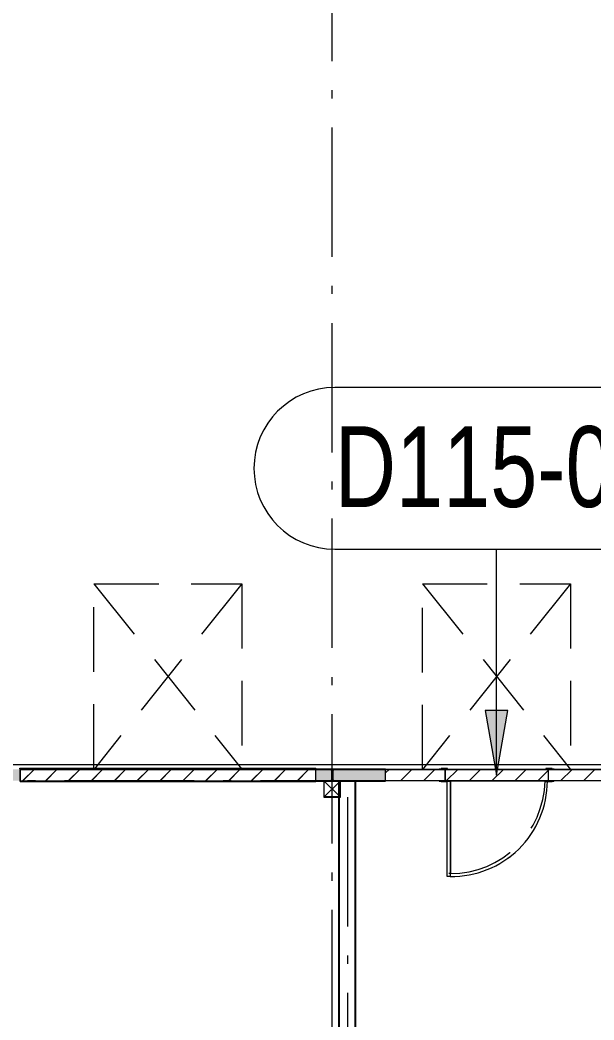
# Model space of a CAD drawing. Header units: metres. Extents: x -55 to 260, y -121 to 64.
# Drawn here: x 81.48 to 88.58, y -63.92 to -51.55 of the extents above; entities that cross this region are included whole.
import ezdxf

# ---------------------------------------------------------------- set-up
doc = ezdxf.new("R2010")
doc.units = ezdxf.units.M
doc.linetypes.add('01_Grid', pattern=[2.32, 1.6, -0.36, 0, -0.36])
doc.linetypes.add('04_Proyection', pattern=[1.2, 0.8, -0.4])
for name, color, linetype, lineweight in [('0-1', 7, 'Continuous', 5), ('03EJES-1', 1, '01_Grid', 5), ('06MUR-1', 253, 'Continuous', 5), ('06MUR-2', 53, 'Continuous', 25), ('06MUR-3', 8, 'Continuous', 25), ('06MUREXT', 92, 'Continuous', 5), ('06MUREXT-1', 9, 'Continuous', 15), ('06MUREXT-4', 92, 'Continuous', 15), ('11PUER', 1, 'Continuous', 5), ('11PUER-1', 253, 'Continuous', 5), ('11PUER-2', 253, '04_Proyection', 5), ('11PUER-4', 1, '04_Proyection', 5), ('17EQAGUA-1', 253, 'Continuous', 5), ('22AMUEB-1', 253, 'Continuous', 5), ('22AMUEB-2', 63, 'Continuous', 5), ('26VENT-1', 253, 'Continuous', 5), ('26VENT-4', 253, '04_Proyection', 5), ('29NOTAS', 2, 'Continuous', 5), ('70LINEA-1', 254, 'Continuous', 5), ('70LINEA-2', 1, 'Continuous', 5), ('70LINEA-6', 253, 'Continuous', 5), ('70LINEA_0_25-1', 9, 'Continuous', 15)]:
    doc.layers.add(name, color=color, linetype=linetype, lineweight=lineweight)
doc.styles.add('Arial_1', font='arial.ttf', dxfattribs={"width": 0.75, "height": 1})
pattern_1 = [(50, (0, 0), (2.914806, -0.25534), [0.3048, -3.353]), (355, (0, 0), (-0.5639, 3.05678), [0.24384, -2.682]), (100.451, (0.243, -0.0213), (2.35075, 2.801895), [0.25904, -2.849]), (46.184, (0, 0.8128), (4.336665, -0.672795), [0.4572, -5.029]), (96.636, (0.3614, 0.7567), (3.798, 3.95842), [0.38856, -4.274]), (351.184, (0, 0.813), (3.79858, 3.95859), [0.36576, -4.023]), (21, (0.4064, 0.6096), (2.425556, -1.63645), [0.3048, -3.353]), (326, (0.4064, 0.6096), (0.98876, 2.946903), [0.24384, -2.682]), (71.451, (0.6086, 0.4733), (3.414398, 1.310927), [0.25904, -2.849]), (37.5, (0, 0), (0.049559, 1.352701), [0.13411, -2.516, 0.13411, -2.589, -2.692]), (37.5, (0, 0), (0.049559, 1.352701), [-5.373, 0.13411, -2.558]), (7.5, (0, 0), (1.06888, 1.603233), [0.13411, -1.418, 0.13411, -2.455, -1.026]), (7.5, (0, 0), (1.06888, 1.603233), [-4.141, 0.13411, -0.89205]), (327.5, (-0.9063, 0), (2.1693145, -0.091976), [0.13411, -0.88189, 0.13411, -3.036, -4.206]), (327.5, (-0.9063, 0), (2.1693145, -0.091976), [-4.186, 0.13411, -4.072]), (317.5, (-1.313, 0), (2.370307, 0.40642), [0.13411, -1.187, 0.13411, -1.971, -2.987]), (317.5, (-1.313, 0), (2.370307, 0.40642), [-3.426, 0.13411, -2.853])]
pattern_2 = [(225, (83.437, -60.889), (0.14142136, -0.14142136), [])]

# ---------------------------------------------------------------- blocks, each defined once
blk = doc.blocks.new('Docks - Knockout - Cw9_x10__ Lv6_x8_-V19-A1 _ A700')
at = {"layer": '26VENT-4'}
for p, q in [((-0.789, 2.368), (1.034, 0.077)), ((-0.789, 2.368), (1.039, 2.368)), ((-0.789, 0.077), (-0.789, 2.368)), ((1.039, 2.368), (-0.784, 0.077)), ((1.039, 2.368), (1.039, 0.077))]:
    blk.add_line(p, q, dxfattribs=at)
blk = doc.blocks.new('Opening - Knockout - 3_65 x 4_26 m-7578653-A1 _ A700')
at = {"layer": '70LINEA-2'}
h = blk.add_hatch(dxfattribs=at)
h.set_pattern_fill('FP_34', color=256, style=0, pattern_type=2)
h.set_pattern_definition(pattern_2)
h.paths.add_polyline_path([(1.954, 0.077), (-1.704, 0.077), (-1.704, -0.077), (1.954, -0.077)])
at = {"layer": '26VENT-1'}
for p, q in [((1.954, 0.071), (-1.704, 0.071)), ((1.954, -0.071), (-1.704, -0.071)), ((-1.704, -0.077), (-1.704, -0.084)), ((1.954, -0.084), (-1.704, -0.084)), ((1.954, -0.077), (1.954, -0.084))]:
    blk.add_line(p, q, dxfattribs=at)
at = {"layer": '70LINEA-6'}
for p, q in [((1.954, 0.077), (-1.704, 0.077)), ((-1.704, 0.077), (-1.704, -0.077)), ((1.954, -0.077), (1.954, 0.077)), ((-1.704, -0.077), (1.954, -0.077))]:
    blk.add_line(p, q, dxfattribs=at)
blk = doc.blocks.new('Downspout - Square - Downspout - Square 8_x8_-V36-A1 _ A700')
at = {"layer": '17EQAGUA-1'}
for p, q in [((0.102, 0.203), (-0.102, 0.203)), ((-0.102, 0.203), (-0.102, 0)), ((-0.099, 0.2), (0.099, 0.2)), ((-0.099, 0.003), (-0.099, 0.2)), ((0.099, 0.2), (-0.085, 0.017)), ((-0.085, 0.187), (0.099, 0.003)), ((0.099, 0.2), (0.099, 0.003)), ((0.102, 0), (0.102, 0.203)), ((-0.102, 0), (0.102, 0)), ((0.099, 0.003), (-0.099, 0.003))]:
    blk.add_line(p, q, dxfattribs=at)
blk = doc.blocks.new('Mesker Frame AI - Mesker Frame AI2-V382-A1 _ A700')
at = {"layer": '22AMUEB-1'}
for p, q in [((-0.53, 0.076), (-0.53, 0.071)), ((-0.528, 0.071), (-0.528, 0.074)), ((0.89, 0.074), (0.89, 0.071)), ((0.891, 0.071), (0.891, 0.076)), ((-0.53, -0.071), (-0.53, -0.076)), ((-0.528, -0.074), (-0.528, -0.071)), ((-0.45, -0.076), (-0.45, -0.071)), ((0.811, -0.071), (0.811, -0.076)), ((0.89, -0.071), (0.89, -0.074)), ((0.891, -0.076), (0.891, -0.071))]:
    blk.add_line(p, q, dxfattribs=at)
at = {"layer": '22AMUEB-2'}
for p, q in [((-0.53, 0.076), (-0.455, 0.076)), ((-0.53, 0.071), (-0.53, 0.076)), ((-0.528, 0.074), (-0.528, 0.071)), ((-0.456, 0.074), (-0.528, 0.074)), ((-0.455, 0.076), (-0.455, 0.071)), ((0.816, 0.076), (0.891, 0.076)), ((0.816, 0.071), (0.816, 0.076)), ((0.89, 0.074), (0.818, 0.074)), ((0.89, 0.071), (0.89, 0.074)), ((0.891, 0.076), (0.891, 0.071)), ((-0.53, -0.076), (-0.53, -0.071)), ((-0.45, -0.076), (-0.53, -0.076)), ((-0.528, -0.071), (-0.528, -0.074)), ((-0.528, -0.074), (-0.451, -0.074)), ((-0.45, -0.071), (-0.45, -0.076)), ((0.811, -0.076), (0.811, -0.071)), ((0.891, -0.076), (0.811, -0.076)), ((0.813, -0.074), (0.89, -0.074)), ((0.89, -0.074), (0.89, -0.071)), ((0.891, -0.071), (0.891, -0.076))]:
    blk.add_line(p, q, dxfattribs=at)
blk = doc.blocks.new('Sgl - F - AI - 4_x7_-V794-A1 _ A700')
at = {"layer": '11PUER'}
for p, q in [((-0.637, 0.034), (0.637, 0.034)), ((-0.637, 0.034), (0.637, 0.034)), ((-0.637, -0.107), (-0.637, 0.034)), ((-0.637, 0.034), (-0.637, -0.107)), ((-0.637, 0.034), (0.637, 0.034)), ((-0.637, 0.034), (0.637, 0.034)), ((-0.637, -0.107), (-0.637, 0.034)), ((-0.637, 0.034), (-0.637, -0.107)), ((0.637, 0.034), (0.637, -0.107)), ((0.637, 0.034), (0.637, -0.107)), ((0.637, 0.034), (0.637, -0.107)), ((0.637, 0.034), (0.637, -0.107)), ((-0.637, -0.107), (0.637, -0.107)), ((0.637, -0.107), (-0.637, -0.107)), ((-0.637, -0.107), (0.637, -0.107)), ((0.637, -0.107), (-0.637, -0.107)), ((-0.612, -1.29), (-0.612, -0.11)), ((-0.612, -0.11), (-0.573, -0.11)), ((-0.612, -1.29), (-0.612, -0.11)), ((-0.612, -0.11), (-0.573, -0.11)), ((-0.573, -0.11), (-0.573, -1.29)), ((-0.573, -0.11), (-0.573, -1.29)), ((-0.573, -1.29), (-0.612, -1.29)), ((-0.573, -1.29), (-0.612, -1.29))]:
    blk.add_line(p, q, dxfattribs=at)
blk.add_arc((-0.554, -0.108), 1.182, 269.0611, 359.905, dxfattribs=at)
blk.add_arc((-0.554, -0.108), 1.182, 269.0611, 359.905, dxfattribs=at)
blk = doc.blocks.new('22011_AR_rvt-1-A1 _ A700')
at = {"layer": '06MUR-1'}
h = blk.add_hatch(dxfattribs=at)
h.set_pattern_fill('FP_1', color=256, style=0, pattern_type=2)
h.set_pattern_definition(pattern_1)
h.paths.add_polyline_path([(158.334, -60.959), (159.156, -60.959), (159.156, -60.819), (157.836, -60.819), (157.836, -60.959)])
h.paths.add_polyline_path([(161.9, -60.959), (163.219, -60.959), (163.219, -60.819), (161.9, -60.819), (161.9, -60.825)])
h.paths.add_polyline_path([(166.624, -60.959), (166.624, -60.819), (165.965, -60.819), (165.965, -60.959), (166.037, -60.959)])
h.paths.add_polyline_path([(151.028, -60.959), (151.028, -60.819), (149.708, -60.819), (149.708, -60.959)])
h.paths.add_polyline_path([(145.644, -60.959), (146.964, -60.959), (146.964, -60.819), (145.644, -60.819), (145.644, -60.891)])
h.paths.add_polyline_path([(153.772, -60.959), (155.092, -60.959), (155.092, -60.819), (153.772, -60.819), (153.772, -60.858)])
h.paths.add_polyline_path([(142.9, -60.959), (142.9, -60.819), (141.58, -60.819), (141.58, -60.959)])
h.paths.add_polyline_path([(137.516, -60.959), (138.836, -60.959), (138.836, -60.819), (137.516, -60.819), (137.516, -60.924)])
h.paths.add_polyline_path([(130.603, -60.959), (130.708, -60.959), (130.708, -60.819), (128.654, -60.819), (128.654, -60.959), (129.062, -60.959)])
h.paths.add_polyline_path([(133.452, -60.959), (134.772, -60.959), (134.772, -60.819), (133.452, -60.819), (133.452, -60.941)])
h.paths.add_polyline_path([(127.378, -60.959), (127.378, -60.819), (125.324, -60.823), (125.324, -60.959), (125.981, -60.959)])
h.paths.add_polyline_path([(117.196, -60.959), (118.516, -60.959), (118.516, -60.819), (117.196, -60.819), (117.196, -60.941)])
h.paths.add_polyline_path([(122.58, -60.959), (122.58, -60.819), (121.26, -60.819), (121.26, -60.959), (121.359, -60.959)])
h.paths.add_polyline_path([(114.452, -60.959), (114.452, -60.819), (113.132, -60.819), (113.132, -60.959)])
h.paths.add_polyline_path([(109.068, -60.959), (110.388, -60.959), (110.388, -60.819), (109.068, -60.819), (109.068, -60.927)])
h.paths.add_polyline_path([(105.004, -60.959), (106.324, -60.959), (106.324, -60.819), (105.004, -60.819), (105.004, -60.919)])
h.paths.add_polyline_path([(100.94, -60.959), (102.26, -60.959), (102.26, -60.819), (100.94, -60.819), (100.94, -60.912)])
h.paths.add_polyline_path([(98.196, -60.959), (98.196, -60.819), (96.876, -60.819), (96.876, -60.959)])
h.paths.add_polyline_path([(90.068, -60.959), (90.068, -60.819), (88.748, -60.819), (88.748, -60.959), (89.006, -60.959)])
h.paths.add_polyline_path([(93.628, -60.959), (94.132, -60.959), (94.132, -60.819), (92.812, -60.819), (92.812, -60.959)])
h.paths.add_polyline_path([(85.924, -60.959), (86.004, -60.959), (86.004, -60.819), (85.141, -60.819), (85.141, -60.959)])
h.paths.add_polyline_path([(80.62, -60.959), (81.483, -60.959), (81.483, -60.819), (80.62, -60.819), (80.62, -60.92)])
h.paths.add_polyline_path([(77.876, -60.959), (77.876, -60.819), (75.822, -60.819), (75.822, -60.959), (76.681, -60.959)])
h.paths.add_polyline_path([(69.748, -60.959), (69.748, -60.819), (68.428, -60.819), (68.428, -60.959)])
h.paths.add_polyline_path([(74.546, -60.959), (74.546, -60.819), (72.492, -60.819), (72.492, -60.959), (73.599, -60.959)])
h.paths.add_polyline_path([(61.274, -60.959), (61.62, -60.959), (61.62, -60.819), (60.3, -60.819), (60.3, -60.959)])
h.paths.add_polyline_path([(56.236, -60.959), (57.556, -60.959), (57.556, -60.819), (56.236, -60.819), (56.236, -60.913)])
h.paths.add_polyline_path([(64.364, -60.959), (65.684, -60.959), (65.684, -60.819), (64.364, -60.819), (64.364, -60.902)])
h.paths.add_polyline_path([(49.428, -60.959), (49.428, -60.819), (48.108, -60.819), (48.108, -60.959), (48.949, -60.959)])
h.paths.add_polyline_path([(44.044, -60.959), (45.364, -60.959), (45.364, -60.819), (44.044, -60.819), (44.044, -60.928)])
h.paths.add_polyline_path([(52.172, -60.959), (53.492, -60.959), (53.492, -60.819), (52.172, -60.819), (52.172, -60.918)])
h.paths.add_polyline_path([(41.3, -60.959), (41.3, -60.819), (39.98, -60.819), (39.98, -60.959), (41.246, -60.959)])
h.paths.add_polyline_path([(31.852, -60.959), (33.172, -60.959), (33.172, -60.819), (31.852, -60.819), (31.852, -60.944)])
h.paths.add_polyline_path([(36.624, -60.959), (37.236, -60.959), (37.236, -60.819), (35.916, -60.819), (35.916, -60.959)])
h.paths.add_polyline_path([(28.921, -60.959), (29.108, -60.959), (29.108, -60.819), (27.788, -60.819), (27.788, -60.959)])
h.paths.add_polyline_path([(19.677, -60.959), (20.98, -60.958), (20.98, -60.819), (19.661, -60.819), (19.661, -60.959)])
h.paths.add_polyline_path([(24.299, -60.959), (25.044, -60.959), (25.044, -60.819), (23.724, -60.819), (23.724, -60.959)])
h.paths.add_polyline_path([(16.915, -60.959), (16.915, -60.819), (16.256, -60.819), (16.256, -60.959), (16.596, -60.959)])
at = {"layer": '06MUR-2'}
for p, q in [((86.004, -60.819), (85.141, -60.819)), ((85.141, -60.959), (86.004, -60.959))]:
    blk.add_line(p, q, dxfattribs=at)
at = {"layer": '06MUREXT'}
blk.add_line((88.013, -60.818), (88.013, -60.96), dxfattribs=at)
blk.add_line((88.013, -60.818), (88.013, -60.96), dxfattribs=at)
at = {"layer": '06MUREXT-1'}
for p, q in [((86.004, -60.818), (85.141, -60.818)), ((85.141, -60.96), (85.242, -60.96)), ((85.446, -60.96), (86.004, -60.96))]:
    blk.add_line(p, q, dxfattribs=at)
at = {"layer": '70LINEA-1'}
blk.add_line((19.755, -60.756), (163.125, -60.756), dxfattribs=at)
at = {"layer": '70LINEA-2'}
blk.add_line((88.013, -60.819), (88.013, -60.959), dxfattribs=at)
blk.add_line((88.013, -60.819), (88.013, -60.959), dxfattribs=at)
at = {"layer": '70LINEA_0_25-1'}
for p, q in [((85.322, -60.818), (85.141, -60.818)), ((85.322, -60.819), (85.141, -60.819)), ((85.141, -60.819), (85.322, -60.819)), ((85.322, -60.819), (85.322, -60.818)), ((85.338, -60.835), (85.322, -60.819)), ((85.338, -60.944), (85.338, -60.835)), ((85.366, -60.819), (85.35, -60.835)), ((85.35, -60.835), (85.35, -60.944)), ((86.004, -60.818), (85.366, -60.818)), ((85.366, -60.818), (85.366, -60.819)), ((86.004, -60.819), (85.366, -60.819)), ((85.366, -60.819), (86.004, -60.819)), ((85.141, -60.959), (85.322, -60.959)), ((85.322, -60.959), (85.141, -60.959)), ((85.141, -60.96), (85.242, -60.96)), ((85.322, -60.959), (85.338, -60.944)), ((85.322, -60.96), (85.322, -60.959)), ((85.35, -60.944), (85.366, -60.959)), ((85.366, -60.959), (86.004, -60.959)), ((86.004, -60.959), (85.366, -60.959)), ((85.366, -60.959), (85.366, -60.96)), ((85.446, -60.96), (86.004, -60.96))]:
    blk.add_line(p, q, dxfattribs=at)
at = {"layer": '11PUER-1'}
blk.add_blockref('Sgl - F - AI - 4_x7_-V794-A1 _ A700', (87.376, -60.853), dxfattribs=at)
at = {"layer": '17EQAGUA-1', "rotation": 180}
blk.add_blockref('Downspout - Square - Downspout - Square 8_x8_-V36-A1 _ A700', (85.344, -60.96), dxfattribs=at)
at = {"layer": '22AMUEB-1', "rotation": 180}
blk.add_blockref('Mesker Frame AI - Mesker Frame AI2-V382-A1 _ A700', (87.557, -60.889), dxfattribs=at)
at = {"layer": '26VENT-1'}
blk.add_blockref('Docks - Knockout - Cw9_x10__ Lv6_x8_-V19-A1 _ A700', (83.187, -60.889), dxfattribs=at)
at = {"layer": '26VENT-1', "rotation": 180}
blk.add_blockref('Opening - Knockout - 3_65 x 4_26 m-7578653-A1 _ A700', (83.437, -60.889), dxfattribs=at)
blk = doc.blocks.new('Docks - Knockout - Cw9_x10__ Lv6_x8_-V420-A1 _ A700')
at = {"layer": '70LINEA-2'}
h = blk.add_hatch(dxfattribs=at)
h.set_pattern_fill('FP_35', color=256, style=0, pattern_type=2)
h.set_pattern_definition([(45, (-87.251, 60.889), (-0.14142136, 0.14142136), [])])
h.paths.add_polyline_path([(1.4966, -0.07085), (1.4966, 0.07085), (-1.2466, 0.07085), (-1.2466, -0.07085), (0.21399, -0.07085)])
at = {"layer": '26VENT-1'}
for p, q in [((1.4966, 0.07085), (-1.2466, 0.07085)), ((1.4966, -0.07085), (-1.2466, -0.07085))]:
    blk.add_line(p, q, dxfattribs=at)
at = {"layer": '26VENT-4'}
for p, q in [((-0.7894, 2.36755), (1.0394, 0.07085)), ((1.0394, 2.36755), (-0.7894, 0.07085)), ((-0.7894, 2.36755), (1.0394, 2.36755)), ((-0.7894, 0.07085), (-0.7894, 2.36755)), ((1.0394, 2.36755), (1.0394, 0.07085))]:
    blk.add_line(p, q, dxfattribs=at)
at = {"layer": '70LINEA-6'}
for p, q in [((-1.2466, 0.07085), (1.4966, 0.07085)), ((-1.2466, -0.07085), (-1.2466, 0.07085)), ((1.4966, 0.07085), (1.4966, -0.07085)), ((1.4966, -0.07085), (-1.2466, -0.07085))]:
    blk.add_line(p, q, dxfattribs=at)
blk = doc.blocks.new('Opening - Knockout - 3_65 x 4_26 m-V435-A1 _ A700')
at = {"layer": '70LINEA-2'}
h = blk.add_hatch(dxfattribs=at)
h.set_pattern_fill('FP_34', color=256, style=0, pattern_type=2)
h.set_pattern_definition(pattern_2)
h.paths.add_polyline_path([(1.9538, 0.0772), (-1.7038, 0.0772), (-1.7038, -0.0772), (1.9538, -0.0772)])
at = {"layer": '26VENT-1'}
for p, q in [((1.9538, 0.07085), (-1.7038, 0.07085)), ((1.9538, -0.07085), (-1.7038, -0.07085)), ((-1.7038, -0.0772), (-1.7038, -0.08355)), ((1.9538, -0.08355), (-1.7038, -0.08355)), ((1.9538, -0.0772), (1.9538, -0.08355))]:
    blk.add_line(p, q, dxfattribs=at)
at = {"layer": '70LINEA-6'}
for p, q in [((1.9538, 0.0772), (-1.7038, 0.0772)), ((-1.7038, 0.0772), (-1.7038, -0.0772)), ((1.9538, -0.0772), (1.9538, 0.0772)), ((-1.7038, -0.0772), (1.9538, -0.0772))]:
    blk.add_line(p, q, dxfattribs=at)
blk = doc.blocks.new('Downspout - Square - Downspout - Square 8_x8_-V439-A1 _ A700')
at = {"layer": '17EQAGUA-1'}
for p, q in [((0.102, 0.203), (-0.102, 0.203)), ((-0.102, 0.203), (-0.102, 0)), ((-0.099, 0.2), (0.099, 0.2)), ((-0.099, 0.003), (-0.099, 0.2)), ((0.099, 0.2), (-0.085, 0.017)), ((-0.085, 0.187), (0.099, 0.003)), ((0.099, 0.2), (0.099, 0.003)), ((0.102, 0), (0.102, 0.203)), ((-0.102, 0), (0.102, 0)), ((0.099, 0.003), (-0.099, 0.003))]:
    blk.add_line(p, q, dxfattribs=at)
blk = doc.blocks.new('Sgl - F - AI - 4_x7_-V758-A1 _ A700')
at = {"layer": '11PUER-1'}
for p, q in [((-0.612, -1.29), (-0.612, -0.11)), ((-0.612, -0.11), (-0.573, -0.11)), ((-0.573, -0.11), (-0.573, -1.29)), ((-0.573, -1.29), (-0.612, -1.29))]:
    blk.add_line(p, q, dxfattribs=at)
at = {"layer": '11PUER-2'}
blk.add_arc((-0.554, -0.108), 1.182, 269.0611, 359.905, dxfattribs=at)
blk = doc.blocks.new('22011_AR_rvt-2-A1 _ A700')
at = {"layer": '06MUR-1'}
h = blk.add_hatch(dxfattribs=at)
h.set_pattern_fill('FP_1', color=256, style=0, pattern_type=2)
h.set_pattern_definition(pattern_1)
h.paths.add_polyline_path([(157.836, -60.959), (159.156, -60.959), (159.156, -60.819), (157.836, -60.819), (157.836, -60.841)])
h.paths.add_polyline_path([(161.9, -60.959), (163.219, -60.959), (163.219, -60.819), (161.9, -60.819), (161.9, -60.825)])
h.paths.add_polyline_path([(166.624, -60.959), (166.624, -60.819), (165.965, -60.819), (165.965, -60.959), (166.037, -60.959)])
h.paths.add_polyline_path([(151.028, -60.959), (151.028, -60.819), (149.708, -60.819), (149.708, -60.959)])
h.paths.add_polyline_path([(145.644, -60.959), (146.964, -60.959), (146.964, -60.819), (145.644, -60.819), (145.644, -60.891)])
h.paths.add_polyline_path([(153.772, -60.959), (155.092, -60.959), (155.092, -60.819), (153.772, -60.819), (153.772, -60.858)])
h.paths.add_polyline_path([(141.58, -60.959), (142.9, -60.959), (142.9, -60.819), (141.58, -60.819), (141.58, -60.908)])
h.paths.add_polyline_path([(137.516, -60.959), (138.836, -60.959), (138.836, -60.819), (137.516, -60.819), (137.516, -60.924)])
h.paths.add_polyline_path([(133.452, -60.959), (134.772, -60.959), (134.772, -60.819), (133.452, -60.819), (133.452, -60.941)])
h.paths.add_polyline_path([(125.981, -60.959), (127.378, -60.959), (127.378, -60.819), (125.324, -60.823), (125.324, -60.959)])
h.paths.add_polyline_path([(130.708, -60.959), (130.708, -60.819), (128.654, -60.819), (128.654, -60.959), (130.603, -60.959)])
h.paths.add_polyline_path([(121.26, -60.959), (122.58, -60.959), (122.58, -60.819), (121.26, -60.819), (121.26, -60.948)])
h.paths.add_polyline_path([(118.516, -60.959), (118.516, -60.819), (117.196, -60.819), (117.196, -60.959)])
h.paths.add_polyline_path([(105.004, -60.959), (106.324, -60.959), (106.324, -60.819), (105.004, -60.819), (105.004, -60.919)])
h.paths.add_polyline_path([(110.388, -60.959), (110.388, -60.819), (109.068, -60.819), (109.068, -60.959)])
h.paths.add_polyline_path([(114.452, -60.959), (114.452, -60.819), (113.132, -60.819), (113.132, -60.959)])
h.paths.add_polyline_path([(94.132, -60.959), (94.132, -60.819), (92.812, -60.819), (92.812, -60.959), (93.628, -60.959)])
h.paths.add_polyline_path([(98.196, -60.959), (98.196, -60.819), (96.876, -60.819), (96.876, -60.959)])
h.paths.add_polyline_path([(102.26, -60.959), (102.26, -60.819), (100.94, -60.819), (100.94, -60.959)])
h.paths.add_polyline_path([(86.004, -60.959), (86.004, -60.819), (85.141, -60.819), (85.141, -60.959), (85.924, -60.959)])
h.paths.add_polyline_path([(90.068, -60.959), (90.068, -60.819), (88.748, -60.819), (88.748, -60.959), (89.006, -60.959)])
h.paths.add_polyline_path([(81.483, -60.959), (81.483, -60.819), (80.62, -60.819), (80.62, -60.959)])
h.paths.add_polyline_path([(73.599, -60.959), (74.546, -60.959), (74.546, -60.819), (72.492, -60.819), (72.492, -60.959)])
h.paths.add_polyline_path([(69.748, -60.959), (69.748, -60.819), (68.428, -60.819), (68.428, -60.959)])
h.paths.add_polyline_path([(77.876, -60.959), (77.876, -60.819), (75.822, -60.819), (75.822, -60.959), (76.681, -60.959)])
h.paths.add_polyline_path([(65.684, -60.959), (65.684, -60.819), (64.364, -60.819), (64.364, -60.959)])
h.paths.add_polyline_path([(61.62, -60.959), (61.62, -60.819), (60.3, -60.819), (60.3, -60.959), (61.274, -60.959)])
h.paths.add_polyline_path([(56.236, -60.959), (57.556, -60.959), (57.556, -60.819), (56.236, -60.819), (56.236, -60.913)])
h.paths.add_polyline_path([(52.172, -60.959), (53.492, -60.959), (53.492, -60.819), (52.172, -60.819), (52.172, -60.918)])
h.paths.add_polyline_path([(44.044, -60.959), (45.364, -60.959), (45.364, -60.819), (44.044, -60.819), (44.044, -60.928)])
h.paths.add_polyline_path([(49.428, -60.959), (49.428, -60.819), (48.108, -60.819), (48.108, -60.959), (48.949, -60.959)])
h.paths.add_polyline_path([(41.3, -60.959), (41.3, -60.819), (39.98, -60.819), (39.98, -60.959), (41.246, -60.959)])
h.paths.add_polyline_path([(33.172, -60.959), (33.172, -60.819), (31.852, -60.819), (31.852, -60.959)])
h.paths.add_polyline_path([(36.624, -60.959), (37.236, -60.959), (37.236, -60.819), (35.916, -60.819), (35.916, -60.959)])
h.paths.add_polyline_path([(27.788, -60.959), (29.108, -60.959), (29.108, -60.819), (27.788, -60.819), (27.788, -60.949)])
h.paths.add_polyline_path([(20.98, -60.959), (20.98, -60.819), (19.661, -60.819), (19.661, -60.959), (20.448, -60.959)])
h.paths.add_polyline_path([(16.596, -60.959), (16.915, -60.959), (16.915, -60.819), (16.256, -60.819), (16.256, -60.959)])
h.paths.add_polyline_path([(25.044, -60.959), (25.044, -60.819), (23.724, -60.819), (23.724, -60.959), (24.299, -60.959)])
at = {"layer": '06MUR-2'}
for p, q in [((86.004, -60.819), (85.141, -60.819)), ((85.141, -60.959), (86.004, -60.959))]:
    blk.add_line(p, q, dxfattribs=at)
at = {"layer": '06MUREXT-1'}
for p, q in [((86.004, -60.818), (85.141, -60.818)), ((85.141, -60.96), (85.242, -60.96)), ((85.446, -60.96), (86.004, -60.96))]:
    blk.add_line(p, q, dxfattribs=at)
at = {"layer": '70LINEA-1'}
blk.add_line((19.755, -60.756), (163.125, -60.756), dxfattribs=at)
at = {"layer": '70LINEA_0_25-1'}
for p, q in [((85.322, -60.818), (85.141, -60.818)), ((85.322, -60.819), (85.141, -60.819)), ((85.141, -60.819), (85.322, -60.819)), ((85.322, -60.819), (85.322, -60.818)), ((85.338, -60.835), (85.322, -60.819)), ((85.338, -60.944), (85.338, -60.835)), ((85.366, -60.819), (85.35, -60.835)), ((85.35, -60.835), (85.35, -60.944)), ((86.004, -60.818), (85.366, -60.818)), ((85.366, -60.818), (85.366, -60.819)), ((86.004, -60.819), (85.366, -60.819)), ((85.366, -60.819), (86.004, -60.819)), ((85.141, -60.959), (85.322, -60.959)), ((85.322, -60.959), (85.141, -60.959)), ((85.141, -60.96), (85.242, -60.96)), ((85.322, -60.959), (85.338, -60.944)), ((85.322, -60.96), (85.322, -60.959)), ((85.35, -60.944), (85.366, -60.959)), ((85.366, -60.959), (86.004, -60.959)), ((86.004, -60.959), (85.366, -60.959)), ((85.366, -60.959), (85.366, -60.96)), ((85.446, -60.96), (86.004, -60.96))]:
    blk.add_line(p, q, dxfattribs=at)
at = {"layer": '11PUER-1'}
blk.add_blockref('Sgl - F - AI - 4_x7_-V758-A1 _ A700', (87.376, -60.853), dxfattribs=at)
at = {"layer": '17EQAGUA-1', "rotation": 180}
blk.add_blockref('Downspout - Square - Downspout - Square 8_x8_-V439-A1 _ A700', (85.344, -60.96), dxfattribs=at)
at = {"layer": '22AMUEB-1', "rotation": 180}
blk.add_blockref('Mesker Frame AI - Mesker Frame AI2-V382-A1 _ A700', (87.557, -60.889), dxfattribs=at)
at = {"layer": '26VENT-1'}
for name, p in [('Docks - Knockout - Cw9_x10__ Lv6_x8_-V19-A1 _ A700', (83.187, -60.889)), ('Docks - Knockout - Cw9_x10__ Lv6_x8_-V420-A1 _ A700', (87.251, -60.889))]:
    blk.add_blockref(name, p, dxfattribs=at)
at = {"layer": '26VENT-1', "rotation": 180}
blk.add_blockref('Opening - Knockout - 3_65 x 4_26 m-V435-A1 _ A700', (83.437, -60.889), dxfattribs=at)
blk = doc.blocks.new('Sgl - F - ENV - 4_x7_-8243985-A1 _ A700')
at = {"layer": '11PUER'}
for p, q in [((-0.686, 0.08), (-0.609, 0.08)), ((-0.609, 0.08), (-0.686, 0.08)), ((-0.609, 0.08), (-0.686, 0.08)), ((-0.686, 0.08), (-0.609, 0.08)), ((-0.686, 0.072), (-0.665, 0.072)), ((-0.665, 0.072), (-0.686, 0.072)), ((-0.665, 0.072), (-0.665, 0.071)), ((-0.665, 0.071), (-0.665, 0.072)), ((-0.608, 0.071), (-0.608, 0.079)), ((-0.608, 0.079), (-0.608, 0.071)), ((-0.607, 0.079), (-0.607, 0.071)), ((-0.607, 0.071), (-0.607, 0.079)), ((0.607, 0.071), (0.607, 0.079)), ((0.607, 0.079), (0.607, 0.071)), ((0.608, 0.079), (0.608, 0.071)), ((0.608, 0.071), (0.608, 0.079)), ((0.686, 0.08), (0.609, 0.08)), ((0.609, 0.08), (0.686, 0.08)), ((0.686, 0.08), (0.609, 0.08)), ((0.609, 0.08), (0.686, 0.08)), ((0.665, 0.072), (0.686, 0.072)), ((0.665, 0.071), (0.665, 0.072)), ((0.665, 0.072), (0.665, 0.071)), ((0.686, 0.072), (0.665, 0.072)), ((-0.651, -0.072), (-0.686, -0.072)), ((-0.686, -0.072), (-0.651, -0.072)), ((-0.608, -0.08), (-0.686, -0.08)), ((-0.608, -0.08), (-0.686, -0.08)), ((-0.685, -0.08), (-0.609, -0.08)), ((-0.685, -0.08), (-0.609, -0.08)), ((-0.651, -0.071), (-0.651, -0.072)), ((-0.651, -0.072), (-0.651, -0.071)), ((-0.61, -1.219), (-0.61, -0.072)), ((-0.608, -0.079), (-0.608, -0.071)), ((-0.608, -0.071), (-0.608, -0.079)), ((-0.607, -0.071), (-0.607, -0.08)), ((-0.607, -0.08), (-0.607, -0.071)), ((-0.571, -0.071), (-0.571, -1.219)), ((0.607, -0.08), (0.607, -0.071)), ((0.607, -0.071), (0.607, -0.08)), ((0.608, -0.071), (0.608, -0.079)), ((0.608, -0.079), (0.608, -0.071)), ((0.686, -0.08), (0.608, -0.08)), ((0.608, -0.08), (0.686, -0.08)), ((0.609, -0.08), (0.685, -0.08)), ((0.685, -0.08), (0.609, -0.08)), ((0.651, -0.072), (0.651, -0.071)), ((0.651, -0.071), (0.651, -0.072)), ((0.686, -0.072), (0.651, -0.072)), ((0.651, -0.072), (0.686, -0.072)), ((-0.571, -1.219), (-0.59, -1.219))]:
    blk.add_line(p, q, dxfattribs=at)
for centre, radius, start, end in [((-0.686, 0.08), 0.000753, 90, 180), ((-0.686, 0.08), 0.000753, 90, 180), ((-0.686, 0.072), 0.000977, 180, 270), ((-0.686, 0.072), 0.000977, 180, 255), ((-0.686, 0.079), 0.000555, 90, 180), ((-0.686, 0.079), 0.000555, 90, 180), ((-0.686, 0.072), 0.00056, 180, 270), ((-0.686, 0.072), 0.00056, 180, 270), ((-0.609, 0.079), 0.00152, 0, 90), ((-0.609, 0.079), 0.000924, 0, 90), ((-0.609, 0.079), 0.000924, 0, 90), ((-0.609, 0.079), 0.00152, 0, 90), ((0.609, 0.079), 0.00152, 90, 180), ((0.609, 0.079), 0.00152, 90, 180), ((0.609, 0.079), 0.000924, 90, 180), ((0.609, 0.079), 0.000924, 90, 180), ((0.686, 0.079), 0.000555, 0, 90), ((0.686, 0.08), 0.000753, 0, 90), ((0.686, 0.08), 0.000753, 0, 90), ((0.686, 0.079), 0.000555, 0, 90), ((0.686, 0.072), 0.00056, 270, 360), ((0.686, 0.072), 0.000977, 270, 0), ((0.686, 0.072), 0.000977, 285, 0), ((0.686, 0.072), 0.00056, 270, 0), ((-0.686, -0.072), 0.00124, 90, 180), ((-0.686, -0.072), 0.00124, 105, 180), ((-0.686, -0.079), 0.00113, 180, 270), ((-0.686, -0.079), 0.00113, 180, 270), ((-0.686, -0.072), 0.000647, 90, 180), ((-0.686, -0.072), 0.000647, 90, 180), ((-0.685, -0.079), 0.00072, 180, 270), ((-0.685, -0.079), 0.00072, 180, 270), ((-0.609, -0.079), 0.000592, 270, 0), ((-0.609, -0.079), 0.000592, 270, 0), ((-0.608, -0.08), 0.000832, 270, 0), ((-0.608, -0.08), 0.000832, 270, 0), ((0.608, -0.08), 0.000832, 180, 270), ((0.608, -0.08), 0.000832, 180, 270), ((0.609, -0.079), 0.000592, 180, 270), ((0.609, -0.079), 0.000592, 180, 270), ((0.685, -0.079), 0.00072, 270, 0), ((0.685, -0.079), 0.00072, 270, 0), ((0.686, -0.072), 0.00124, 0, 90), ((0.686, -0.072), 0.00124, 0, 75), ((0.686, -0.072), 0.000647, 0, 90), ((0.686, -0.072), 0.000647, 0, 90), ((0.686, -0.079), 0.00113, 270, 0), ((0.686, -0.079), 0.00113, 270, 0)]:
    blk.add_arc(centre, radius, start, end, dxfattribs=at)
at = {"layer": '11PUER-4'}
blk.add_arc((-0.571, -0.049), 1.17, 270, 358.9185, dxfattribs=at)
blk = doc.blocks.new('T_Door - Standard-1534403-A1 _ A700')
at = {"layer": '29NOTAS'}
for p, q in [((0.005, 0.0025), (-0.005, 0.0025)), ((-0.005, -0.0025), (0.005, -0.0025))]:
    blk.add_line(p, q, dxfattribs=at)
for centre, start, end in [((-0.005, 0), 90, 270), ((0.005, 0), 270, 90)]:
    blk.add_arc(centre, 0.0025, start, end, dxfattribs=at)

msp = doc.modelspace()

# ---------------------------------------------------------------- hatches: boundary and pattern name
at = {"layer": '29NOTAS'}
msp.add_hatch(color=256, dxfattribs=at).paths.add_polyline_path([(87.376, -60.889), (87.517, -60.089), (87.235, -60.089)])

# ---------------------------------------------------------------- linework, layer by layer
at = {"layer": '03EJES-1'}
for p, q in [((85.344, -117.396), (85.344, 60.317)), ((255.455, -60.96), (-51.405, -60.96)), ((85.532, -61.163), (85.532, -107.037))]:
    msp.add_line(p, q, dxfattribs=at)
at = {"layer": '06MUR-3'}
for p, q in [((85.43, -61.16), (85.43, -60.963)), ((85.633, -65.076), (85.633, -60.96)), ((85.43, -65.28), (85.43, -61.163))]:
    msp.add_line(p, q, dxfattribs=at)
at = {"layer": '06MUREXT-4'}
for p, q in [((85.429, -60.963), (85.429, -61.16)), ((85.634, -60.96), (85.446, -60.96)), ((85.634, -65.075), (85.634, -60.96)), ((85.429, -61.163), (85.429, -65.279))]:
    msp.add_line(p, q, dxfattribs=at)
at = {"layer": '29NOTAS'}
for p, q in [((87.376, -60.889), (87.376, -58.094)), ((87.517, -60.089), (87.235, -60.089)), ((87.235, -60.089), (87.376, -60.889)), ((87.376, -60.889), (87.517, -60.089))]:
    msp.add_line(p, q, dxfattribs=at)

# ---------------------------------------------------------------- block references
at = {"layer": '0-1'}
for name in ['22011_AR_rvt-2-A1 _ A700', '22011_AR_rvt-1-A1 _ A700']:
    msp.add_blockref(name, (0, 0), dxfattribs=at)
at = {"layer": '11PUER-4'}
msp.add_blockref('Sgl - F - ENV - 4_x7_-8243985-A1 _ A700', (87.376, -60.889), dxfattribs=at)
at = {"layer": '29NOTAS', "xscale": 399.9999999999997, "yscale": 399.9999999999997, "zscale": 399.9999999999997}
msp.add_blockref('T_Door - Standard-1534403-A1 _ A700', (87.376, -57.094), dxfattribs=at)

# ---------------------------------------------------------------- texts
at = {"layer": '29NOTAS', "insert": (85.376, -56.572), "char_height": 1, "width": 4.83418, "attachment_point": 1, "style": 'Arial_1'}
msp.add_mtext('D115-01', dxfattribs=at)

doc.saveas('drawing.dxf')
